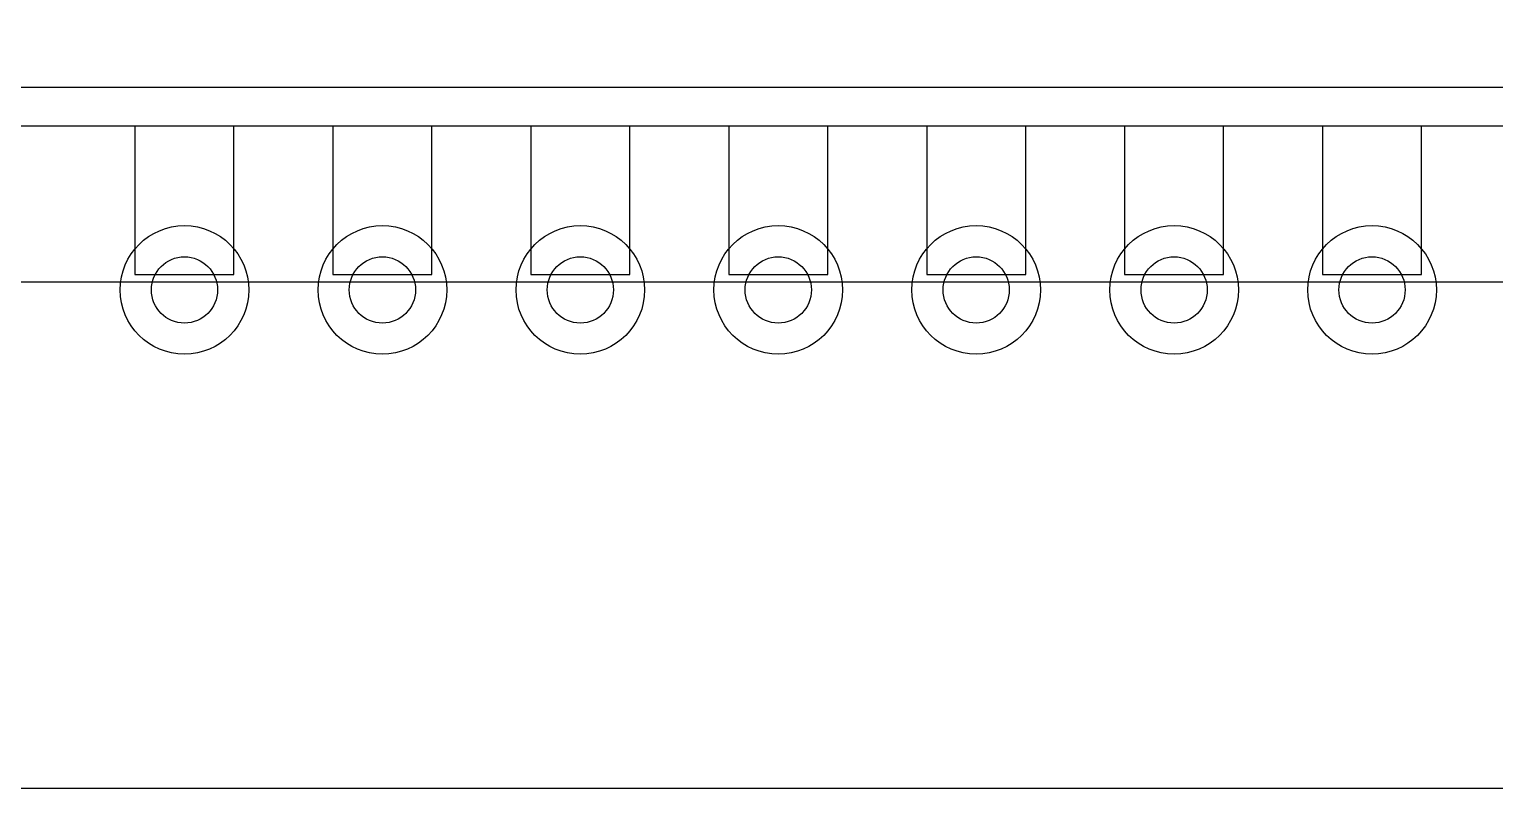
# Model space of a CAD drawing. Header units: millimetres. Extents: x -302 to 649, y -276 to -53.
# Drawn here: x -213.07 to -194.26, y -162.86 to -153.11 of the extents above; entities that cross this region are included whole.
import ezdxf

# ---------------------------------------------------------------- set-up
doc = ezdxf.new("R2010")
doc.units = ezdxf.units.MM
doc.header["$LTSCALE"] = 5
doc.header["$MEASUREMENT"] = 0
doc.layers.add('LED', color=2, linetype='Continuous')
doc.layers.add('SPEC', color=2, linetype='Continuous')

msp = doc.modelspace()

# ---------------------------------------------------------------- linework, layer by layer
for p, q in [((-157.988, -154.359), (-220.988, -154.359)), ((-157.988, -156.359), (-220.988, -156.359))]:
    msp.add_line(p, q)
at = {"color": 1}
msp.add_lwpolyline([(-150.988, -162.859), (-221.988, -162.859), (-221.988, -112.859), (-150.988, -112.859)], close=True, dxfattribs=at)
for points in [[(-211.713, -156.259), (-210.443, -156.259), (-210.443, -154.359), (-211.713, -154.359)], [(-209.173, -156.259), (-207.903, -156.259), (-207.903, -154.359), (-209.173, -154.359)], [(-206.633, -156.259), (-205.363, -156.259), (-205.363, -154.359), (-206.633, -154.359)], [(-204.093, -156.259), (-202.823, -156.259), (-202.823, -154.359), (-204.093, -154.359)], [(-201.553, -156.259), (-200.283, -156.259), (-200.283, -154.359), (-201.553, -154.359)], [(-199.013, -156.259), (-197.743, -156.259), (-197.743, -154.359), (-199.013, -154.359)], [(-196.473, -156.259), (-195.203, -156.259), (-195.203, -154.359), (-196.473, -154.359)]]:
    msp.add_lwpolyline(points, close=True)
at = {"layer": 'LED'}
msp.add_line((-220.488, -153.859), (-151.988, -153.859), dxfattribs=at)
at = {"layer": 'SPEC', "color": 6}
for centre, radius in [((-211.078, -156.459), 0.825), ((-208.538, -156.459), 0.825), ((-205.998, -156.459), 0.825), ((-203.458, -156.459), 0.825), ((-200.918, -156.459), 0.825), ((-198.378, -156.459), 0.825), ((-195.838, -156.459), 0.825), ((-211.078, -156.459), 0.425), ((-208.538, -156.459), 0.425), ((-205.998, -156.459), 0.425), ((-203.458, -156.459), 0.425), ((-200.918, -156.459), 0.425), ((-198.378, -156.459), 0.425), ((-195.838, -156.459), 0.425)]:
    msp.add_circle(centre, radius, dxfattribs=at)

doc.saveas('drawing.dxf')
